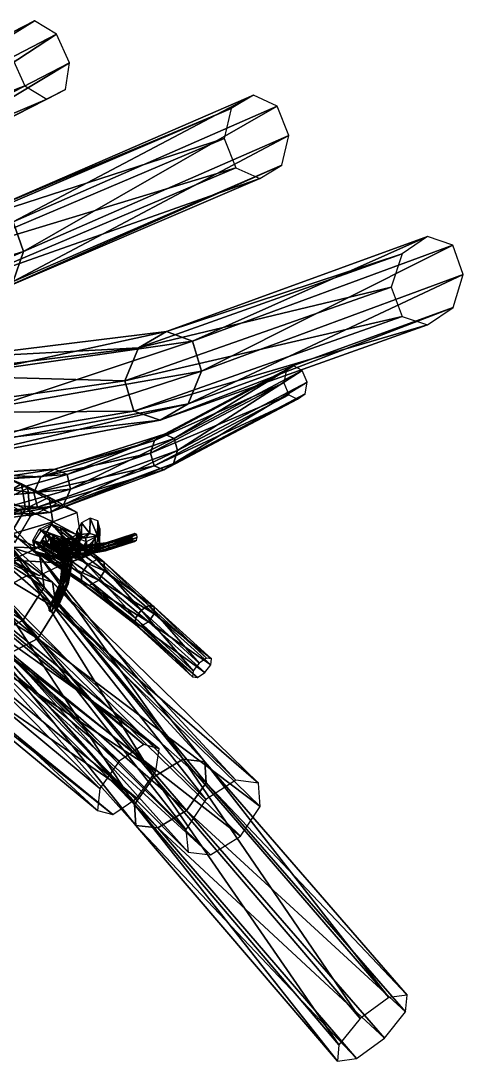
# Model space of a CAD drawing. Extents: x -19.7 to 19.7, y -24.1 to 24.1.
# Drawn here: x 14.81 to 19.57, y 11.53 to 22.74 of the extents above; entities that cross this region are included whole.
import ezdxf

# ---------------------------------------------------------------- set-up
doc = ezdxf.new("R2010")
doc.units = 0

msp = doc.modelspace()

# ---------------------------------------------------------------- linework, layer by layer
at = {"layer": 'aqua100', "color": 3}
for points in [[(12.29418, 21.08557, 15.69384), (14.95648, 22.73632, 18.42742), (12.04528, 21.23547, 15.98352)], [(12.04528, 21.23547, 15.98352), (14.95648, 22.73632, 18.42742), (14.75488, 22.63262, 18.92254)], [(12.29418, 21.08557, 15.69384), (15.19531, 22.59106, 18.0921), (14.95648, 22.73632, 18.42742)], [(12.41436, 20.77056, 15.7055), (15.19531, 22.59106, 18.0921), (12.29418, 21.08557, 15.69384)], [(12.41436, 20.77056, 15.7055), (15.33264, 22.28442, 18.11383), (15.19531, 22.59106, 18.0921)], [(11.73327, 20.83129, 16.70428), (14.71228, 22.34344, 19.28002), (14.8515, 22.03424, 19.29602)], [(12.33477, 20.47625, 16.00512), (15.33264, 22.28442, 18.11383), (12.41436, 20.77056, 15.7055)], [(12.33477, 20.47625, 16.00512), (15.28973, 21.99615, 18.4718), (15.33264, 22.28442, 18.11383)], [(11.73327, 20.83129, 16.70428), (14.8515, 22.03424, 19.29602), (11.85168, 20.51641, 16.71044)], [(11.85168, 20.51641, 16.71044), (14.8515, 22.03424, 19.29602), (15.09039, 21.8927, 18.96356)], [(12.10345, 20.36834, 16.42382), (15.28973, 21.99615, 18.4718), (12.33477, 20.47625, 16.00512)], [(12.10345, 20.36834, 16.42382), (15.09039, 21.8927, 18.96356), (15.28973, 21.99615, 18.4718)], [(11.85168, 20.51641, 16.71044), (15.09039, 21.8927, 18.96356), (12.10345, 20.36834, 16.42382)], [(14.72637, 20.57073, 23.6051), (17.31311, 21.93591, 26.45172), (14.46496, 20.70111, 23.91577)], [(14.46496, 20.70111, 23.91577), (17.31311, 21.93591, 26.45172), (17.07501, 21.79302, 26.95629)], [(14.72637, 20.57073, 23.6051), (17.56988, 21.81585, 26.09332), (17.31311, 21.93591, 26.45172)], [(14.46496, 20.70111, 23.91577), (17.07501, 21.79302, 26.95629), (14.19586, 20.5595, 24.3493)], [(14.19586, 20.5595, 24.3493), (17.07501, 21.79302, 26.95629), (16.99639, 21.46826, 27.31457)], [(14.83709, 20.25207, 23.60412), (17.56988, 21.81585, 26.09332), (14.72637, 20.57073, 23.6051)], [(14.83709, 20.25207, 23.60412), (17.69366, 21.50268, 26.10162), (17.56988, 21.81585, 26.09332)], [(14.19586, 20.5595, 24.3493), (16.99639, 21.46826, 27.31457), (14.08306, 20.23034, 24.64678)], [(14.08306, 20.23034, 24.64678), (16.99639, 21.46826, 27.31457), (17.12512, 21.15435, 27.31835)], [(14.72711, 19.92712, 23.901), (17.69366, 21.50268, 26.10162), (14.83709, 20.25207, 23.60412)], [(14.72711, 19.92712, 23.901), (17.61938, 21.18176, 26.45959), (17.69366, 21.50268, 26.10162)], [(14.45861, 19.78601, 24.33331), (17.3811, 21.03869, 26.96301), (17.61938, 21.18176, 26.45959)], [(14.45861, 19.78601, 24.33331), (17.61938, 21.18176, 26.45959), (14.72711, 19.92712, 23.901)], [(14.08306, 20.23034, 24.64678), (17.12512, 21.15435, 27.31835), (14.19329, 19.91186, 24.63671)], [(14.19329, 19.91186, 24.63671), (17.12512, 21.15435, 27.31835), (17.3811, 21.03869, 26.96301)], [(14.19329, 19.91186, 24.63671), (17.3811, 21.03869, 26.96301), (14.45861, 19.78601, 24.33331)], [(12.4284, 19.50726, 20.00042), (14.83709, 20.25207, 23.60412), (14.72637, 20.57073, 23.6051)], [(16.6585, 19.28747, 31.65081), (19.18524, 20.41333, 34.50018), (16.37615, 19.3894, 31.98101)], [(16.37615, 19.3894, 31.98101), (19.18524, 20.41333, 34.50018), (18.91259, 20.22753, 35.01287)], [(16.6585, 19.28747, 31.65081), (19.45825, 20.3186, 34.1336), (19.18524, 20.41333, 34.50018)], [(16.75329, 18.96374, 31.63409), (19.45825, 20.3186, 34.1336), (16.6585, 19.28747, 31.65081)], [(16.75329, 18.96374, 31.63409), (19.57019, 20.00317, 34.12298), (19.45825, 20.3186, 34.1336)], [(12.26416, 19.12969, 20.28051), (14.72711, 19.92712, 23.901), (14.83709, 20.25207, 23.60412)], [(12.26416, 19.12969, 20.28051), (14.83709, 20.25207, 23.60412), (12.4284, 19.50726, 20.00042)], [(16.37615, 19.3894, 31.98101), (18.91259, 20.22753, 35.01287), (16.07513, 19.21295, 32.41943)], [(16.07513, 19.21295, 32.41943), (18.91259, 20.22753, 35.01287), (18.79571, 19.86651, 35.37219)], [(16.61016, 18.6109, 31.93078), (19.57019, 20.00317, 34.12298), (16.75329, 18.96374, 31.63409)], [(16.61016, 18.6109, 31.93078), (19.46112, 19.64843, 34.47961), (19.57019, 20.00317, 34.12298)], [(16.07513, 19.21295, 32.41943), (18.79571, 19.86651, 35.37219), (15.92749, 18.85717, 32.71215)], [(15.92749, 18.85717, 32.71215), (18.79571, 19.86651, 35.37219), (18.91259, 19.55163, 35.35662)], [(16.30871, 18.43438, 32.36676), (19.18475, 19.46087, 34.99383), (19.46112, 19.64843, 34.47961)], [(16.30871, 18.43438, 32.36676), (19.46112, 19.64843, 34.47961), (16.61016, 18.6109, 31.93078)], [(15.92749, 18.85717, 32.71215), (18.91259, 19.55163, 35.35662), (16.02539, 18.53283, 32.69079)], [(16.02539, 18.53283, 32.69079), (18.91259, 19.55163, 35.35662), (19.18475, 19.46087, 34.99383)], [(14.07342, 19.10699, 28.34222), (16.37615, 19.3894, 31.98101), (16.07513, 19.21295, 32.41943)], [(14.40924, 18.96173, 28.0086), (16.37615, 19.3894, 31.98101), (14.07342, 19.10699, 28.34222)], [(14.40924, 18.96173, 28.0086), (16.6585, 19.28747, 31.65081), (16.37615, 19.3894, 31.98101)], [(16.02539, 18.53283, 32.69079), (19.18475, 19.46087, 34.99383), (16.30871, 18.43438, 32.36676)], [(14.50671, 18.57177, 27.9696), (16.6585, 19.28747, 31.65081), (14.40924, 18.96173, 28.0086)], [(14.50671, 18.57177, 27.9696), (16.75329, 18.96374, 31.63409), (16.6585, 19.28747, 31.65081)], [(14.07342, 19.10699, 28.34222), (16.07513, 19.21295, 32.41943), (13.69213, 18.91967, 28.77111)], [(13.69213, 18.91967, 28.77111), (16.07513, 19.21295, 32.41943), (15.92749, 18.85717, 32.71215)], [(14.30792, 18.16754, 28.24822), (16.75329, 18.96374, 31.63409), (14.50671, 18.57177, 27.9696)], [(14.30792, 18.16754, 28.24822), (16.61016, 18.6109, 31.93078), (16.75329, 18.96374, 31.63409)], [(16.24804, 18.21545, 34.38098), (17.66528, 18.96557, 34.72418), (17.64172, 18.8352, 34.88507)], [(16.35437, 18.28393, 34.18096), (17.66528, 18.96557, 34.72418), (16.24804, 18.21545, 34.38098)], [(16.35437, 18.28393, 34.18096), (17.74578, 19.02001, 34.50976), (17.66528, 18.96557, 34.72418)], [(16.45892, 18.23809, 34.04156), (17.74578, 19.02001, 34.50976), (16.35437, 18.28393, 34.18096)], [(16.45892, 18.23809, 34.04156), (17.83685, 18.97119, 34.36505), (17.74578, 19.02001, 34.50976)], [(16.49743, 18.10784, 34.04608), (17.83685, 18.97119, 34.36505), (16.45892, 18.23809, 34.04156)], [(16.49743, 18.10784, 34.04608), (17.89074, 18.84362, 34.37475), (17.83685, 18.97119, 34.36505)], [(13.69213, 18.91967, 28.77111), (15.92749, 18.85717, 32.71215), (13.49218, 18.51232, 29.04064)], [(13.49218, 18.51232, 29.04064), (15.92749, 18.85717, 32.71215), (16.02539, 18.53283, 32.69079)], [(16.24804, 18.21545, 34.38098), (17.64172, 18.8352, 34.88507), (16.20501, 18.07775, 34.51953)], [(16.20501, 18.07775, 34.51953), (17.64172, 18.8352, 34.88507), (17.69342, 18.70751, 34.89477)], [(16.45208, 17.96759, 34.19158), (17.8695, 18.71685, 34.53045), (17.89074, 18.84362, 34.37475)], [(16.45208, 17.96759, 34.19158), (17.89074, 18.84362, 34.37475), (16.49743, 18.10784, 34.04608)], [(16.34844, 17.90051, 34.38818), (17.8695, 18.71685, 34.53045), (16.45208, 17.96759, 34.19158)], [(16.34844, 17.90051, 34.38818), (17.78826, 18.66119, 34.74768), (17.8695, 18.71685, 34.53045)], [(13.93041, 17.98248, 28.66955), (16.61016, 18.6109, 31.93078), (14.30792, 18.16754, 28.24822)], [(13.93041, 17.98248, 28.66955), (16.30871, 18.43438, 32.36676), (16.61016, 18.6109, 31.93078)], [(16.20501, 18.07775, 34.51953), (17.69342, 18.70751, 34.89477), (16.24401, 17.94396, 34.5274)], [(16.24401, 17.94396, 34.5274), (17.69342, 18.70751, 34.89477), (17.78826, 18.66119, 34.74768)], [(16.24401, 17.94396, 34.5274), (17.78826, 18.66119, 34.74768), (16.34844, 17.90051, 34.38818)], [(12.92297, 18.56463, 24.74383), (14.89398, 16.7694, 28.92791), (14.5689, 16.59771, 29.25585)], [(13.24237, 18.42102, 24.38018), (14.89398, 16.7694, 28.92791), (12.92297, 18.56463, 24.74383)], [(13.49218, 18.51232, 29.04064), (16.02539, 18.53283, 32.69079), (13.58972, 18.12249, 29.00183)], [(13.58819, 18.52111, 27.64434), (15.01422, 16.96459, 31.86114), (14.71295, 17.06256, 32.23968)], [(13.63494, 18.13165, 27.46087), (15.01422, 16.96459, 31.86114), (13.58819, 18.52111, 27.64434)], [(13.58972, 18.12249, 29.00183), (16.02539, 18.53283, 32.69079), (16.30871, 18.43438, 32.36676)], [(13.24237, 18.42102, 24.38018), (15.15185, 16.69097, 28.5548), (14.89398, 16.7694, 28.92791)], [(13.31164, 18.04644, 24.23553), (15.15185, 16.69097, 28.5548), (13.24237, 18.42102, 24.38018)], [(13.58972, 18.12249, 29.00183), (16.30871, 18.43438, 32.36676), (13.93041, 17.98248, 28.66955)], [(15.307, 17.85015, 33.08483), (16.35437, 18.28393, 34.18096), (15.17651, 17.90539, 33.23394)], [(15.17651, 17.90539, 33.23394), (16.35437, 18.28393, 34.18096), (16.24804, 18.21545, 34.38098)], [(15.307, 17.85015, 33.08483), (16.45892, 18.23809, 34.04156), (16.35437, 18.28393, 34.18096)], [(15.02636, 17.82293, 33.4378), (16.24804, 18.21545, 34.38098), (16.20501, 18.07775, 34.51953)], [(15.17651, 17.90539, 33.23394), (16.24804, 18.21545, 34.38098), (15.02636, 17.82293, 33.4378)], [(15.34527, 17.69317, 33.07812), (16.45892, 18.23809, 34.04156), (15.307, 17.85015, 33.08483)], [(15.34527, 17.69317, 33.07812), (16.49743, 18.10784, 34.04608), (16.45892, 18.23809, 34.04156)], [(13.0921, 17.66595, 24.38739), (15.19305, 16.40789, 28.359), (13.31164, 18.04644, 24.23553)], [(13.31164, 18.04644, 24.23553), (15.19305, 16.40789, 28.359), (15.15185, 16.69097, 28.5548)], [(13.37066, 17.72601, 27.61492), (15.06188, 16.63739, 31.68597), (13.63494, 18.13165, 27.46087)], [(13.63494, 18.13165, 27.46087), (15.06188, 16.63739, 31.68597), (15.01422, 16.96459, 31.86114)], [(14.94885, 17.65258, 33.57647), (16.20501, 18.07775, 34.51953), (16.24401, 17.94396, 34.5274)], [(15.02636, 17.82293, 33.4378), (16.20501, 18.07775, 34.51953), (14.94885, 17.65258, 33.57647)], [(15.26904, 17.52227, 33.22222), (16.49743, 18.10784, 34.04608), (15.34527, 17.69317, 33.07812)], [(15.26904, 17.52227, 33.22222), (16.45208, 17.96759, 34.19158), (16.49743, 18.10784, 34.04608)], [(14.94885, 17.65258, 33.57647), (16.24401, 17.94396, 34.5274), (14.98962, 17.49652, 33.56878)], [(14.98962, 17.49652, 33.56878), (16.24401, 17.94396, 34.5274), (16.34844, 17.90051, 34.38818)], [(15.11932, 17.44116, 33.42248), (16.34844, 17.90051, 34.38818), (16.45208, 17.96759, 34.19158)], [(15.11932, 17.44116, 33.42248), (16.45208, 17.96759, 34.19158), (15.26904, 17.52227, 33.22222)], [(14.24444, 17.85607, 31.73925), (15.02636, 17.82293, 33.4378), (14.0772, 17.76739, 31.97259)], [(14.0772, 17.76739, 31.97259), (15.02636, 17.82293, 33.4378), (14.94885, 17.65258, 33.57647)], [(14.39624, 17.78936, 31.57281), (15.17651, 17.90539, 33.23394), (14.24444, 17.85607, 31.73925)], [(14.24444, 17.85607, 31.73925), (15.17651, 17.90539, 33.23394), (15.02636, 17.82293, 33.4378)], [(14.39624, 17.78936, 31.57281), (15.307, 17.85015, 33.08483), (15.17651, 17.90539, 33.23394)], [(14.43957, 17.60467, 31.56842), (15.307, 17.85015, 33.08483), (14.39624, 17.78936, 31.57281)], [(14.43957, 17.60467, 31.56842), (15.34527, 17.69317, 33.07812), (15.307, 17.85015, 33.08483)], [(14.52386, 17.86907, 31.52838), (14.81585, 17.74749, 32.38806), (14.58947, 17.84704, 32.61297)], [(14.565, 17.60101, 31.49914), (14.81585, 17.74749, 32.38806), (14.52386, 17.86907, 31.52838)], [(14.81585, 17.74749, 32.38806), (14.88708, 17.70117, 33.46911), (14.58947, 17.84704, 32.61297)], [(14.58947, 17.84704, 32.61297), (14.88708, 17.70117, 33.46911), (14.60803, 17.56945, 33.75396)], [(14.98962, 17.49652, 33.56878), (16.34844, 17.90051, 34.38818), (15.11932, 17.44116, 33.42248)], [(12.94958, 17.54162, 28.01684), (14.83215, 16.27819, 31.80456), (13.37066, 17.72601, 27.61492)], [(13.37066, 17.72601, 27.61492), (14.83215, 16.27819, 31.80456), (15.06188, 16.63739, 31.68597)], [(14.0772, 17.76739, 31.97259), (14.94885, 17.65258, 33.57647), (13.9859, 17.57299, 32.1322)], [(14.565, 17.60101, 31.49914), (14.86035, 17.47845, 32.35662), (14.81585, 17.74749, 32.38806)], [(14.81585, 17.74749, 32.38806), (15.11322, 17.60394, 33.23675), (14.88708, 17.70117, 33.46911)], [(14.86035, 17.47845, 32.35662), (15.11322, 17.60394, 33.23675), (14.81585, 17.74749, 32.38806)], [(12.71014, 17.49694, 24.74645), (14.99304, 16.08477, 28.45257), (13.0921, 17.66595, 24.38739)], [(13.0921, 17.66595, 24.38739), (14.99304, 16.08477, 28.45257), (15.19305, 16.40789, 28.359)], [(13.9859, 17.57299, 32.1322), (14.94885, 17.65258, 33.57647), (14.98962, 17.49652, 33.56878)], [(14.35272, 17.41125, 31.73156), (15.34527, 17.69317, 33.07812), (14.43957, 17.60467, 31.56842)], [(14.35272, 17.41125, 31.73156), (15.26904, 17.52227, 33.22222), (15.34527, 17.69317, 33.07812)], [(14.4035, 17.32629, 31.6726), (14.86035, 17.47845, 32.35662), (14.565, 17.60101, 31.49914)], [(14.88708, 17.70117, 33.46911), (14.90985, 17.39807, 34.60583), (14.60803, 17.56945, 33.75396)], [(14.86035, 17.47845, 32.35662), (15.15582, 17.33905, 33.19348), (15.11322, 17.60394, 33.23675)], [(15.11322, 17.60394, 33.23675), (15.19268, 17.53442, 34.31933), (14.88708, 17.70117, 33.46911)], [(14.88708, 17.70117, 33.46911), (15.19268, 17.53442, 34.31933), (14.90985, 17.39807, 34.60583)], [(15.11322, 17.60394, 33.23675), (15.41778, 17.44055, 34.07708), (15.19268, 17.53442, 34.31933)], [(15.15582, 17.33905, 33.19348), (15.41778, 17.44055, 34.07708), (15.11322, 17.60394, 33.23675)], [(12.71014, 17.49694, 24.74645), (14.67291, 15.91284, 28.78118), (14.99304, 16.08477, 28.45257)], [(12.94958, 17.54162, 28.01684), (14.45434, 16.09143, 32.1538), (14.83215, 16.27819, 31.80456)], [(13.9859, 17.57299, 32.1322), (14.98962, 17.49652, 33.56878), (14.03173, 17.38574, 32.1322)], [(14.03173, 17.38574, 32.1322), (14.98962, 17.49652, 33.56878), (15.11932, 17.44116, 33.42248)], [(14.18255, 17.32275, 31.96008), (15.11932, 17.44116, 33.42248), (15.26904, 17.52227, 33.22222)], [(14.18255, 17.32275, 31.96008), (15.26904, 17.52227, 33.22222), (14.35272, 17.41125, 31.73156)], [(14.60803, 17.56945, 33.75396), (14.90985, 17.39807, 34.60583), (14.7423, 17.11413, 34.77227)], [(14.03173, 17.38574, 32.1322), (15.11932, 17.44116, 33.42248), (14.18255, 17.32275, 31.96008)], [(14.4035, 17.32629, 31.6726), (14.6936, 17.20306, 32.52746), (14.86035, 17.47845, 32.35662)], [(14.6936, 17.20306, 32.52746), (15.15582, 17.33905, 33.19348), (14.86035, 17.47845, 32.35662)], [(15.15582, 17.33905, 33.19348), (15.45446, 17.1773, 34.02557), (15.41778, 17.44055, 34.07708)], [(15.55371, 17.21435, 36.84924), (15.55786, 17.38018, 38.11901), (15.4627, 17.33038, 38.19244)], [(15.63446, 17.18731, 36.8056), (15.55786, 17.38018, 38.11901), (15.55371, 17.21435, 36.84924)], [(15.63446, 17.18731, 36.8056), (15.63879, 17.34997, 38.10467), (15.55786, 17.38018, 38.11901)], [(14.6936, 17.20306, 32.52746), (14.99108, 17.05865, 33.36309), (15.15582, 17.33905, 33.19348)], [(15.00842, 17.26068, 34.4508), (15.24304, 17.04388, 35.74285), (14.93817, 17.13763, 34.53314)], [(14.99108, 17.05865, 33.36309), (15.45446, 17.1773, 34.02557), (15.15582, 17.33905, 33.19348)], [(15.13067, 17.31689, 34.33795), (15.30438, 17.14782, 35.67651), (15.00842, 17.26068, 34.4508)], [(15.00842, 17.26068, 34.4508), (15.30438, 17.14782, 35.67651), (15.24304, 17.04388, 35.74285)], [(15.14764, 17.31079, 34.38336), (15.52655, 16.87695, 35.51251), (15.03082, 17.24707, 34.51385)], [(15.23669, 17.27569, 34.25994), (15.41461, 17.20098, 35.57611), (15.13067, 17.31689, 34.33795)], [(15.13067, 17.31689, 34.33795), (15.41461, 17.20098, 35.57611), (15.30438, 17.14782, 35.67651)], [(15.23669, 17.27569, 34.25994), (15.62744, 16.93243, 35.39764), (15.14764, 17.31079, 34.38336)], [(15.14764, 17.31079, 34.38336), (15.62744, 16.93243, 35.39764), (15.52655, 16.87695, 35.51251)], [(15.26232, 17.15679, 34.25982), (15.50457, 17.16821, 35.5061), (15.23669, 17.27569, 34.25994)], [(15.24481, 17.16577, 34.21771), (15.70556, 16.90588, 35.28961), (15.23669, 17.27569, 34.25994)], [(15.23669, 17.27569, 34.25994), (15.70556, 16.90588, 35.28961), (15.62744, 16.93243, 35.39764)], [(15.23669, 17.27569, 34.25994), (15.50457, 17.16821, 35.5061), (15.41461, 17.20098, 35.57611)], [(15.46154, 17.16864, 36.92535), (15.4627, 17.33038, 38.19244), (15.41143, 17.23834, 38.26477)], [(15.55371, 17.21435, 36.84924), (15.4627, 17.33038, 38.19244), (15.46154, 17.16864, 36.92535)], [(15.60565, 17.00976, 36.89373), (15.60937, 17.17523, 38.21295), (15.66131, 17.26837, 38.14068)], [(15.60565, 17.00976, 36.89373), (15.66131, 17.26837, 38.14068), (15.65655, 17.10156, 36.82684)], [(15.65655, 17.10156, 36.82684), (15.63879, 17.34997, 38.10467), (15.63446, 17.18731, 36.8056)], [(15.65655, 17.10156, 36.82684), (15.66131, 17.26837, 38.14068), (15.63879, 17.34997, 38.10467)], [(13.35156, 17.22039, 20.26861), (15.86907, 14.76098, 22.97302), (13.07336, 17.07232, 20.60491)], [(13.55865, 17.12438, 19.87011), (16.13403, 14.94, 22.60729), (13.35156, 17.22039, 20.26861)], [(13.35156, 17.22039, 20.26861), (16.13403, 14.94, 22.60729), (15.86907, 14.76098, 22.97302)], [(14.41931, 17.07543, 32.80755), (14.99108, 17.05865, 33.36309), (14.6936, 17.20306, 32.52746)], [(15.03082, 17.24707, 34.51385), (15.45996, 16.77484, 35.56451), (14.95373, 17.12945, 34.57702)], [(14.99108, 17.05865, 33.36309), (15.28857, 16.89434, 34.1911), (15.45446, 17.1773, 34.02557)], [(15.03082, 17.24707, 34.51385), (15.52655, 16.87695, 35.51251), (15.45996, 16.77484, 35.56451)], [(15.06921, 17.19232, 34.43395), (15.08831, 17.11407, 34.60595), (15.03894, 17.14422, 34.46307)], [(15.11621, 17.21362, 34.3869), (15.1206, 17.1632, 34.5769), (15.06921, 17.19232, 34.43395)], [(15.06921, 17.19232, 34.43395), (15.1206, 17.1632, 34.5769), (15.08831, 17.11407, 34.60595)], [(15.1206, 17.1632, 34.5769), (15.14099, 17.08264, 34.75134), (15.08831, 17.11407, 34.60595)], [(15.15545, 17.19537, 34.34387), (15.16949, 17.18444, 34.52459), (15.11621, 17.21362, 34.3869)], [(15.11621, 17.21362, 34.3869), (15.16949, 17.18444, 34.52459), (15.1206, 17.1632, 34.5769)], [(15.16949, 17.18444, 34.52459), (15.17272, 17.13244, 34.71856), (15.1206, 17.1632, 34.5769)], [(15.1206, 17.1632, 34.5769), (15.17272, 17.13244, 34.71856), (15.14099, 17.08264, 34.75134)], [(15.13067, 17.10382, 34.36413), (15.21246, 17.11956, 34.47955), (15.16009, 17.14886, 34.33685)], [(15.16009, 17.14886, 34.33685), (15.20935, 17.16796, 34.48419), (15.15545, 17.19537, 34.34387)], [(15.15545, 17.19537, 34.34387), (15.20935, 17.16796, 34.48419), (15.16949, 17.18444, 34.52459)], [(15.16009, 17.14886, 34.33685), (15.21246, 17.11956, 34.47955), (15.20935, 17.16796, 34.48419)], [(15.20935, 17.16796, 34.48419), (15.22119, 17.15533, 34.67022), (15.16949, 17.18444, 34.52459)], [(15.16949, 17.18444, 34.52459), (15.22119, 17.15533, 34.67022), (15.17272, 17.13244, 34.71856)], [(15.17028, 17.04675, 34.28277), (15.71209, 16.8125, 35.25469), (15.24481, 17.16577, 34.21771)], [(15.22119, 17.15533, 34.67022), (15.22045, 17.10162, 34.86517), (15.17272, 17.13244, 34.71856)], [(15.19256, 17.03466, 34.34222), (15.52465, 17.06573, 35.50878), (15.26232, 17.15679, 34.25982)], [(15.20935, 17.16796, 34.48419), (15.25708, 17.13983, 34.62866), (15.22119, 17.15533, 34.67022)], [(15.21246, 17.11956, 34.47955), (15.25708, 17.13983, 34.62866), (15.20935, 17.16796, 34.48419)], [(15.22119, 17.15533, 34.67022), (15.26745, 17.12377, 34.81835), (15.22045, 17.10162, 34.86517)], [(15.25708, 17.13983, 34.62866), (15.26745, 17.12377, 34.81835), (15.22119, 17.15533, 34.67022)], [(15.30438, 17.14782, 35.67651), (15.41229, 17.08081, 36.98767), (15.24304, 17.04388, 35.74285)], [(15.24481, 17.16577, 34.21771), (15.71209, 16.8125, 35.25469), (15.70556, 16.90588, 35.28961)], [(15.26232, 17.15679, 34.25982), (15.52465, 17.06573, 35.50878), (15.50457, 17.16821, 35.5061)], [(15.41461, 17.20098, 35.57611), (15.46154, 17.16864, 36.92535), (15.30438, 17.14782, 35.67651)], [(15.30438, 17.14782, 35.67651), (15.46154, 17.16864, 36.92535), (15.41229, 17.08081, 36.98767)], [(15.46154, 17.16864, 36.92535), (15.41143, 17.23834, 38.26477), (15.41229, 17.08081, 36.98767)], [(15.41229, 17.08081, 36.98767), (15.41143, 17.23834, 38.26477), (15.4331, 17.15557, 38.29937)], [(15.41229, 17.08081, 36.98767), (15.4331, 17.15557, 38.29937), (15.43151, 16.99322, 37.00817)], [(15.50457, 17.16821, 35.5061), (15.55371, 17.21435, 36.84924), (15.41461, 17.20098, 35.57611)], [(15.41461, 17.20098, 35.57611), (15.55371, 17.21435, 36.84924), (15.46154, 17.16864, 36.92535)], [(15.43151, 16.99322, 37.00817), (15.4331, 17.15557, 38.29937), (15.51495, 17.12835, 38.27868)], [(15.50457, 17.16821, 35.5061), (15.63446, 17.18731, 36.8056), (15.55371, 17.21435, 36.84924)], [(15.52465, 17.06573, 35.50878), (15.63446, 17.18731, 36.8056), (15.50457, 17.16821, 35.5061)], [(15.51153, 16.96545, 36.96783), (15.51495, 17.12835, 38.27868), (15.60937, 17.17523, 38.21295)], [(15.51153, 16.96545, 36.96783), (15.60937, 17.17523, 38.21295), (15.60565, 17.00976, 36.89373)], [(15.52465, 17.06573, 35.50878), (15.65655, 17.10156, 36.82684), (15.63446, 17.18731, 36.8056)], [(15.69122, 17.06768, 35.46801), (16.0039, 17.16796, 35.62121), (16.01348, 17.13745, 35.62292)], [(15.7052, 17.09967, 35.43927), (16.0039, 17.16796, 35.62121), (15.69122, 17.06768, 35.46801)], [(15.7052, 17.09967, 35.43927), (16.01452, 17.1983, 35.58789), (16.0039, 17.16796, 35.62121)], [(15.72839, 17.11517, 35.39617), (16.01452, 17.1983, 35.58789), (15.7052, 17.09967, 35.43927)], [(15.72839, 17.11517, 35.39617), (16.03552, 17.21472, 35.544), (16.01452, 17.1983, 35.58789)], [(15.75256, 17.10711, 35.3637), (16.03552, 17.21472, 35.544), (15.72839, 17.11517, 35.39617)], [(15.74615, 17.04217, 35.39471), (16.06286, 17.17242, 35.5122), (15.76123, 17.07678, 35.3601)], [(15.74615, 17.04217, 35.39471), (16.05541, 17.14398, 35.54132), (16.06286, 17.17242, 35.5122)], [(15.75256, 17.10711, 35.3637), (16.05682, 17.20397, 35.51208), (16.03552, 17.21472, 35.544)], [(15.76123, 17.07678, 35.3601), (16.05682, 17.20397, 35.51208), (15.75256, 17.10711, 35.3637)], [(15.76123, 17.07678, 35.3601), (16.06286, 17.17242, 35.5122), (16.05682, 17.20397, 35.51208)], [(13.07336, 17.07232, 20.60491), (15.66149, 14.46838, 23.03417), (12.88751, 16.76977, 20.68817)], [(13.07336, 17.07232, 20.60491), (15.86907, 14.76098, 22.97302), (15.66149, 14.46838, 23.03417)], [(13.57122, 16.84173, 19.65759), (16.2976, 14.89324, 22.15704), (13.55865, 17.12438, 19.87011)], [(13.55865, 17.12438, 19.87011), (16.2976, 14.89324, 22.15704), (16.13403, 14.94, 22.60729)], [(14.71295, 17.06256, 32.23968), (16.24127, 14.59368, 35.83361), (14.33551, 16.87487, 32.58929)], [(14.41931, 17.07543, 32.80755), (14.71087, 16.92828, 33.64874), (14.99108, 17.05865, 33.36309)], [(14.71087, 16.92828, 33.64874), (15.28857, 16.89434, 34.1911), (14.99108, 17.05865, 33.36309)], [(15.01422, 16.96459, 31.86114), (16.55535, 14.78472, 35.50506), (14.71295, 17.06256, 32.23968)], [(14.71295, 17.06256, 32.23968), (16.55535, 14.78472, 35.50506), (16.24127, 14.59368, 35.83361)], [(14.93817, 17.13763, 34.53314), (15.24304, 17.04388, 35.74285), (15.26446, 16.94293, 35.74462)], [(14.93817, 17.13763, 34.53314), (15.26446, 16.94293, 35.74462), (14.96405, 17.02124, 34.53564)], [(14.95373, 17.12945, 34.57702), (15.45996, 16.77484, 35.56451), (15.46746, 16.67987, 35.52655)], [(14.95373, 17.12945, 34.57702), (15.46746, 16.67987, 35.52655), (14.96405, 17.02124, 34.53564)], [(15.03894, 17.14422, 34.46307), (15.09674, 17.06848, 34.59851), (15.04498, 17.09686, 34.45672)], [(15.03894, 17.14422, 34.46307), (15.08831, 17.11407, 34.60595), (15.09674, 17.06848, 34.59851)], [(15.04498, 17.09686, 34.45672), (15.09674, 17.06848, 34.59851), (15.13482, 17.05108, 34.5548)], [(15.04498, 17.09686, 34.45672), (15.13482, 17.05108, 34.5548), (15.08325, 17.07965, 34.41442)], [(15.05059, 16.98541, 34.41558), (15.64788, 16.71051, 35.30517), (15.17028, 17.04675, 34.28277)], [(15.06884, 16.97692, 34.45971), (15.46386, 16.95849, 35.57556), (15.19256, 17.03466, 34.34222)], [(15.08325, 17.07965, 34.41442), (15.18151, 17.07312, 34.50811), (15.13067, 17.10382, 34.36413)], [(15.08325, 17.07965, 34.41442), (15.13482, 17.05108, 34.5548), (15.18151, 17.07312, 34.50811)], [(15.08831, 17.11407, 34.60595), (15.14099, 17.08264, 34.75134), (15.14459, 17.03771, 34.74487)], [(15.08831, 17.11407, 34.60595), (15.14459, 17.03771, 34.74487), (15.09674, 17.06848, 34.59851)], [(15.09674, 17.06848, 34.59851), (15.14459, 17.03771, 34.74487), (15.18493, 17.02099, 34.70422)], [(15.09674, 17.06848, 34.59851), (15.18493, 17.02099, 34.70422), (15.13482, 17.05108, 34.5548)], [(15.13067, 17.10382, 34.36413), (15.18151, 17.07312, 34.50811), (15.21246, 17.11956, 34.47955)], [(15.13482, 17.05108, 34.5548), (15.23352, 17.04473, 34.651), (15.18151, 17.07312, 34.50811)], [(15.13482, 17.05108, 34.5548), (15.18493, 17.02099, 34.70422), (15.23352, 17.04473, 34.651)], [(15.17272, 17.13244, 34.71856), (15.19244, 17.05511, 34.89044), (15.14099, 17.08264, 34.75134)], [(15.14099, 17.08264, 34.75134), (15.19909, 17.00854, 34.88592), (15.14459, 17.03771, 34.74487)], [(15.14099, 17.08264, 34.75134), (15.19244, 17.05511, 34.89044), (15.19909, 17.00854, 34.88592)], [(15.14459, 17.03771, 34.74487), (15.23779, 16.99328, 34.8432), (15.18493, 17.02099, 34.70422)], [(15.14459, 17.03771, 34.74487), (15.19909, 17.00854, 34.88592), (15.23779, 16.99328, 34.8432)], [(15.17028, 17.04675, 34.28277), (15.64788, 16.71051, 35.30517), (15.71209, 16.8125, 35.25469)], [(15.17272, 17.13244, 34.71856), (15.22045, 17.10162, 34.86517), (15.19244, 17.05511, 34.89044)], [(15.18151, 17.07312, 34.50811), (15.2622, 17.09143, 34.62377), (15.21246, 17.11956, 34.47955)], [(15.18151, 17.07312, 34.50811), (15.23352, 17.04473, 34.651), (15.2622, 17.09143, 34.62377)], [(15.18493, 17.02099, 34.70422), (15.28393, 17.01452, 34.79833), (15.23352, 17.04473, 34.651)], [(15.19256, 17.03466, 34.34222), (15.46386, 16.95849, 35.57556), (15.52465, 17.06573, 35.50878)], [(15.22381, 17.09826, 34.86022), (15.25854, 16.89971, 35.35113), (15.19567, 17.05828, 34.87603)], [(15.19567, 17.05828, 34.87603), (15.25854, 16.89971, 35.35113), (15.26556, 16.86334, 35.34094)], [(15.19567, 17.05828, 34.87603), (15.26556, 16.86334, 35.34094), (15.1986, 17.01922, 34.86291)], [(15.22381, 17.09826, 34.86022), (15.41711, 17.02886, 35.22253), (15.19995, 17.0545, 34.89715)], [(15.19995, 17.0545, 34.89715), (15.41711, 17.02886, 35.22253), (15.42315, 16.99395, 35.22296)], [(15.19995, 17.0545, 34.89715), (15.42315, 16.99395, 35.22296), (15.20812, 17.01239, 34.89111)], [(15.21246, 17.11956, 34.47955), (15.2622, 17.09143, 34.62377), (15.25708, 17.13983, 34.62866)], [(15.26477, 17.11828, 34.80902), (15.43829, 17.06726, 35.19726), (15.22381, 17.09826, 34.86022)], [(15.27044, 17.11596, 34.82733), (15.28582, 16.9342, 35.34039), (15.22381, 17.09826, 34.86022)], [(15.22381, 17.09826, 34.86022), (15.28582, 16.9342, 35.34039), (15.25854, 16.89971, 35.35113)], [(15.22381, 17.09826, 34.86022), (15.43829, 17.06726, 35.19726), (15.41711, 17.02886, 35.22253)], [(15.23352, 17.04473, 34.651), (15.31445, 17.06347, 34.76654), (15.2622, 17.09143, 34.62377)], [(15.23352, 17.04473, 34.651), (15.28393, 17.01452, 34.79833), (15.31445, 17.06347, 34.76654)], [(15.24304, 17.04388, 35.74285), (15.41229, 17.08081, 36.98767), (15.43151, 16.99322, 37.00817)], [(15.24304, 17.04388, 35.74285), (15.43151, 16.99322, 37.00817), (15.26446, 16.94293, 35.74462)], [(15.25708, 17.13983, 34.62866), (15.3106, 17.10815, 34.77545), (15.26745, 17.12377, 34.81835)], [(15.2622, 17.09143, 34.62377), (15.3106, 17.10815, 34.77545), (15.25708, 17.13983, 34.62866)], [(15.2622, 17.09143, 34.62377), (15.31445, 17.06347, 34.76654), (15.3106, 17.10815, 34.77545)], [(15.30035, 17.10723, 34.76647), (15.47253, 17.08551, 35.14837), (15.26477, 17.11828, 34.80902)], [(15.26477, 17.11828, 34.80902), (15.47253, 17.08551, 35.14837), (15.43829, 17.06726, 35.19726)], [(15.27044, 17.11596, 34.82733), (15.32733, 16.94891, 35.31097), (15.28582, 16.9342, 35.34039)], [(15.30786, 17.09826, 34.79565), (15.32733, 16.94891, 35.31097), (15.27044, 17.11596, 34.82733)], [(15.28137, 17.01788, 34.802), (15.50762, 17.0368, 35.11102), (15.30419, 17.06219, 34.76641)], [(15.28137, 17.01788, 34.802), (15.36322, 16.90222, 35.26824), (15.31115, 17.0592, 34.78436)], [(15.28137, 17.01788, 34.802), (15.4873, 16.99975, 35.1405), (15.50762, 17.0368, 35.11102)], [(15.30419, 17.06219, 34.76641), (15.50097, 17.07714, 35.11199), (15.30035, 17.10723, 34.76647)], [(15.30035, 17.10723, 34.76647), (15.50097, 17.07714, 35.11199), (15.47253, 17.08551, 35.14837)], [(15.30419, 17.06219, 34.76641), (15.50762, 17.0368, 35.11102), (15.50097, 17.07714, 35.11199)], [(15.30786, 17.09826, 34.79565), (15.35858, 16.9353, 35.28045), (15.32733, 16.94891, 35.31097)], [(15.31115, 17.0592, 34.78436), (15.35858, 16.9353, 35.28045), (15.30786, 17.09826, 34.79565)], [(15.31115, 17.0592, 34.78436), (15.36322, 16.90222, 35.26824), (15.35858, 16.9353, 35.28045)], [(15.41711, 17.02886, 35.22253), (15.69122, 17.06768, 35.46801), (15.6975, 17.03826, 35.46533)], [(15.43829, 17.06726, 35.19726), (15.69122, 17.06768, 35.46801), (15.41711, 17.02886, 35.22253)], [(15.41711, 17.02886, 35.22253), (15.6975, 17.03826, 35.46533), (15.42315, 16.99395, 35.22296)], [(15.42315, 16.99395, 35.22296), (15.6975, 17.03826, 35.46533), (15.72076, 17.02612, 35.43646)], [(15.43151, 16.99322, 37.00817), (15.51495, 17.12835, 38.27868), (15.51153, 16.96545, 36.96783)], [(15.43829, 17.06726, 35.19726), (15.7052, 17.09967, 35.43927), (15.69122, 17.06768, 35.46801)], [(15.47253, 17.08551, 35.14837), (15.7052, 17.09967, 35.43927), (15.43829, 17.06726, 35.19726)], [(15.45135, 16.98004, 35.18713), (15.72076, 17.02612, 35.43646), (15.74615, 17.04217, 35.39471)], [(15.45135, 16.98004, 35.18713), (15.74615, 17.04217, 35.39471), (15.4873, 16.99975, 35.1405)], [(15.46386, 16.95849, 35.57556), (15.65655, 17.10156, 36.82684), (15.52465, 17.06573, 35.50878)], [(15.46386, 16.95849, 35.57556), (15.60565, 17.00976, 36.89373), (15.65655, 17.10156, 36.82684)], [(15.50097, 17.07714, 35.11199), (15.72839, 17.11517, 35.39617), (15.47253, 17.08551, 35.14837)], [(15.47253, 17.08551, 35.14837), (15.72839, 17.11517, 35.39617), (15.7052, 17.09967, 35.43927)], [(15.4873, 16.99975, 35.1405), (15.76123, 17.07678, 35.3601), (15.50762, 17.0368, 35.11102)], [(15.4873, 16.99975, 35.1405), (15.74615, 17.04217, 35.39471), (15.76123, 17.07678, 35.3601)], [(15.50097, 17.07714, 35.11199), (15.75256, 17.10711, 35.3637), (15.72839, 17.11517, 35.39617)], [(15.50762, 17.0368, 35.11102), (15.75256, 17.10711, 35.3637), (15.50097, 17.07714, 35.11199)], [(15.50762, 17.0368, 35.11102), (15.76123, 17.07678, 35.3601), (15.75256, 17.10711, 35.3637)], [(15.69122, 17.06768, 35.46801), (16.01348, 17.13745, 35.62292), (15.6975, 17.03826, 35.46533)], [(15.6975, 17.03826, 35.46533), (16.01348, 17.13745, 35.62292), (16.03302, 17.12707, 35.59033)], [(15.6975, 17.03826, 35.46533), (16.03302, 17.12707, 35.59033), (15.72076, 17.02612, 35.43646)], [(15.72076, 17.02612, 35.43646), (16.03302, 17.12707, 35.59033), (16.05541, 17.14398, 35.54132)], [(15.72076, 17.02612, 35.43646), (16.05541, 17.14398, 35.54132), (15.74615, 17.04217, 35.39471)], [(14.48358, 17.02178, 33.87921), (14.78253, 16.85156, 34.71508), (15.0061, 16.76123, 34.47827)], [(14.48358, 17.02178, 33.87921), (15.0061, 16.76123, 34.47827), (14.71087, 16.92828, 33.64874)], [(14.71087, 16.92828, 33.64874), (15.0061, 16.76123, 34.47827), (15.28857, 16.89434, 34.1911)], [(14.96405, 17.02124, 34.53564), (15.26446, 16.94293, 35.74462), (15.35656, 16.9074, 35.6748)], [(14.96405, 17.02124, 34.53564), (15.46746, 16.67987, 35.52655), (15.54583, 16.65539, 35.42254)], [(14.96405, 17.02124, 34.53564), (15.54583, 16.65539, 35.42254), (15.05059, 16.98541, 34.41558)], [(14.96405, 17.02124, 34.53564), (15.35656, 16.9074, 35.6748), (15.06884, 16.97692, 34.45971)], [(15.06188, 16.63739, 31.68597), (16.79028, 14.75616, 35.11492), (15.01422, 16.96459, 31.86114)], [(15.01422, 16.96459, 31.86114), (16.79028, 14.75616, 35.11492), (16.55535, 14.78472, 35.50506)], [(15.05059, 16.98541, 34.41558), (15.54583, 16.65539, 35.42254), (15.64788, 16.71051, 35.30517)], [(15.06884, 16.97692, 34.45971), (15.35656, 16.9074, 35.6748), (15.46386, 16.95849, 35.57556)], [(15.18493, 17.02099, 34.70422), (15.23779, 16.99328, 34.8432), (15.28393, 17.01452, 34.79833)], [(15.1986, 17.01922, 34.86291), (15.26556, 16.86334, 35.34094), (15.29357, 16.85083, 35.31353)], [(15.1986, 17.01922, 34.86291), (15.29357, 16.85083, 35.31353), (15.23535, 17.00122, 34.83374)], [(15.20812, 17.01239, 34.89111), (15.42315, 16.99395, 35.22296), (15.45135, 16.98004, 35.18713)], [(15.20812, 17.01239, 34.89111), (15.45135, 16.98004, 35.18713), (15.24072, 16.99853, 34.85137)], [(15.28582, 16.9342, 35.34039), (15.25622, 16.70391, 35.85839), (15.23425, 16.67962, 35.85809)], [(15.28582, 16.9342, 35.34039), (15.23425, 16.67962, 35.85809), (15.25854, 16.89971, 35.35113)], [(15.23535, 17.00122, 34.83374), (15.33569, 16.86511, 35.2857), (15.28137, 17.01788, 34.802)], [(15.23535, 17.00122, 34.83374), (15.29357, 16.85083, 35.31353), (15.33569, 16.86511, 35.2857)], [(15.24072, 16.99853, 34.85137), (15.4873, 16.99975, 35.1405), (15.28137, 17.01788, 34.802)], [(15.24072, 16.99853, 34.85137), (15.45135, 16.98004, 35.18713), (15.4873, 16.99975, 35.1405)], [(15.32733, 16.94891, 35.31097), (15.29071, 16.71508, 35.84338), (15.25622, 16.70391, 35.85839)], [(15.32733, 16.94891, 35.31097), (15.25622, 16.70391, 35.85839), (15.28582, 16.9342, 35.34039)], [(15.26446, 16.94293, 35.74462), (15.43151, 16.99322, 37.00817), (15.51153, 16.96545, 36.96783)], [(15.26446, 16.94293, 35.74462), (15.51153, 16.96545, 36.96783), (15.35656, 16.9074, 35.6748)], [(15.28137, 17.01788, 34.802), (15.33569, 16.86511, 35.2857), (15.36322, 16.90222, 35.26824)], [(15.35858, 16.9353, 35.28045), (15.29071, 16.71508, 35.84338), (15.32733, 16.94891, 35.31097)], [(15.35858, 16.9353, 35.28045), (15.31719, 16.7022, 35.82403), (15.29071, 16.71508, 35.84338)], [(15.36322, 16.90222, 35.26824), (15.31719, 16.7022, 35.82403), (15.35858, 16.9353, 35.28045)], [(15.35656, 16.9074, 35.6748), (15.51153, 16.96545, 36.96783), (15.60565, 17.00976, 36.89373)], [(15.35656, 16.9074, 35.6748), (15.60565, 17.00976, 36.89373), (15.46386, 16.95849, 35.57556)], [(15.42315, 16.99395, 35.22296), (15.72076, 17.02612, 35.43646), (15.45135, 16.98004, 35.18713)], [(15.62744, 16.93243, 35.39764), (16.10498, 16.38995, 36.36401), (15.52655, 16.87695, 35.51251)], [(15.70556, 16.90588, 35.28961), (16.18603, 16.43908, 36.26702), (15.62744, 16.93243, 35.39764)], [(15.62744, 16.93243, 35.39764), (16.18603, 16.43908, 36.26702), (16.10498, 16.38995, 36.36401)], [(13.38592, 16.54046, 19.74597), (16.26361, 14.65405, 21.88409), (13.57122, 16.84173, 19.65759)], [(13.57122, 16.84173, 19.65759), (16.26361, 14.65405, 21.88409), (16.2976, 14.89324, 22.15704)], [(14.33551, 16.87487, 32.58929), (16.03186, 14.29589, 35.89617), (14.10137, 16.51171, 32.70739)], [(14.33551, 16.87487, 32.58929), (16.24127, 14.59368, 35.83361), (16.03186, 14.29589, 35.89617)], [(15.25854, 16.89971, 35.35113), (15.23425, 16.67962, 35.85809), (15.23748, 16.65277, 35.84497)], [(15.25854, 16.89971, 35.35113), (15.23748, 16.65277, 35.84497), (15.26556, 16.86334, 35.34094)], [(15.26556, 16.86334, 35.34094), (15.23748, 16.65277, 35.84497), (15.26434, 16.638, 35.82904)], [(15.26556, 16.86334, 35.34094), (15.26434, 16.638, 35.82904), (15.29357, 16.85083, 35.31353)], [(15.29357, 16.85083, 35.31353), (15.26434, 16.638, 35.82904), (15.29846, 16.64727, 35.81158)], [(15.29357, 16.85083, 35.31353), (15.29846, 16.64727, 35.81158), (15.33569, 16.86511, 35.2857)], [(15.33569, 16.86511, 35.2857), (15.29846, 16.64727, 35.81158), (15.31805, 16.67321, 35.8139)], [(15.36322, 16.90222, 35.26824), (15.31805, 16.67321, 35.8139), (15.31719, 16.7022, 35.82403)], [(15.33569, 16.86511, 35.2857), (15.31805, 16.67321, 35.8139), (15.36322, 16.90222, 35.26824)], [(15.52655, 16.87695, 35.51251), (16.0451, 16.30334, 36.40588), (15.45996, 16.77484, 35.56451)], [(15.52655, 16.87695, 35.51251), (16.10498, 16.38995, 36.36401), (16.0451, 16.30334, 36.40588)], [(15.64788, 16.71051, 35.30517), (16.24511, 16.34912, 36.12103), (15.71209, 16.8125, 35.25469)], [(15.70556, 16.90588, 35.28961), (16.24603, 16.42474, 36.16064), (16.18603, 16.43908, 36.26702)], [(15.71209, 16.8125, 35.25469), (16.24603, 16.42474, 36.16064), (15.70556, 16.90588, 35.28961)], [(15.71209, 16.8125, 35.25469), (16.24511, 16.34912, 36.12103), (16.24603, 16.42474, 36.16064)], [(12.88751, 16.76977, 20.68817), (15.66149, 14.46838, 23.03417), (15.6336, 14.23107, 22.75549)], [(12.88751, 16.76977, 20.68817), (15.6336, 14.23107, 22.75549), (12.90405, 16.48785, 20.47302)], [(14.89398, 16.7694, 28.92791), (16.79943, 14.34936, 32.63177), (14.5689, 16.59771, 29.25585)], [(15.15185, 16.69097, 28.5548), (17.12322, 14.55548, 32.27923), (14.89398, 16.7694, 28.92791)], [(14.89398, 16.7694, 28.92791), (17.12322, 14.55548, 32.27923), (16.79943, 14.34936, 32.63177)], [(15.25622, 16.70391, 35.85839), (15.13299, 16.42724, 36.3858), (15.1123, 16.40722, 36.37426)], [(15.25622, 16.70391, 35.85839), (15.1123, 16.40722, 36.37426), (15.23425, 16.67962, 35.85809)], [(15.29071, 16.71508, 35.84338), (15.16625, 16.43469, 36.37744), (15.13299, 16.42724, 36.3858)], [(15.29071, 16.71508, 35.84338), (15.13299, 16.42724, 36.3858), (15.25622, 16.70391, 35.85839)], [(15.31719, 16.7022, 35.82403), (15.16625, 16.43469, 36.37744), (15.29071, 16.71508, 35.84338)], [(15.31719, 16.7022, 35.82403), (15.1911, 16.41687, 36.36871), (15.16625, 16.43469, 36.37744)], [(15.31805, 16.67321, 35.8139), (15.1911, 16.41687, 36.36871), (15.31719, 16.7022, 35.82403)], [(15.45996, 16.77484, 35.56451), (16.04254, 16.23223, 36.36437), (15.46746, 16.67987, 35.52655)], [(15.45996, 16.77484, 35.56451), (16.0451, 16.30334, 36.40588), (16.04254, 16.23223, 36.36437)], [(15.54583, 16.65539, 35.42254), (16.18554, 16.26391, 36.16113), (15.64788, 16.71051, 35.30517)], [(15.64788, 16.71051, 35.30517), (16.18554, 16.26391, 36.16113), (16.24511, 16.34912, 36.12103)], [(14.5689, 16.59771, 29.25585), (16.58575, 14.02673, 32.69885), (14.37072, 16.2727, 29.3468)], [(14.5689, 16.59771, 29.25585), (16.79943, 14.34936, 32.63177), (16.58575, 14.02673, 32.69885)], [(14.83215, 16.27819, 31.80456), (16.80596, 14.52832, 34.88922), (15.06188, 16.63739, 31.68597)], [(15.06188, 16.63739, 31.68597), (16.80596, 14.52832, 34.88922), (16.79028, 14.75616, 35.11492)], [(15.23425, 16.67962, 35.85809), (15.1123, 16.40722, 36.37426), (15.11584, 16.38146, 36.35809)], [(15.23425, 16.67962, 35.85809), (15.11584, 16.38146, 36.35809), (15.23748, 16.65277, 35.84497)], [(15.23748, 16.65277, 35.84497), (15.11584, 16.38146, 36.35809), (15.14019, 16.36676, 36.34234)], [(15.23748, 16.65277, 35.84497), (15.14019, 16.36676, 36.34234), (15.26434, 16.638, 35.82904)], [(15.26434, 16.638, 35.82904), (15.14019, 16.36676, 36.34234), (15.17315, 16.37127, 36.34082)], [(15.15185, 16.69097, 28.5548), (17.36633, 14.52337, 31.84942), (17.12322, 14.55548, 32.27923)], [(15.19305, 16.40789, 28.359), (17.36633, 14.52337, 31.84942), (15.15185, 16.69097, 28.5548)], [(15.29846, 16.64727, 35.81158), (15.17315, 16.37127, 36.34082), (15.19604, 16.39385, 36.3468)], [(15.26434, 16.638, 35.82904), (15.17315, 16.37127, 36.34082), (15.29846, 16.64727, 35.81158)], [(15.31805, 16.67321, 35.8139), (15.19604, 16.39385, 36.3468), (15.1911, 16.41687, 36.36871)], [(15.29846, 16.64727, 35.81158), (15.19604, 16.39385, 36.3468), (15.31805, 16.67321, 35.8139)], [(15.46746, 16.67987, 35.52655), (16.10076, 16.2163, 36.26123), (15.54583, 16.65539, 35.42254)], [(15.46746, 16.67987, 35.52655), (16.04254, 16.23223, 36.36437), (16.10076, 16.2163, 36.26123)], [(15.54583, 16.65539, 35.42254), (16.10076, 16.2163, 36.26123), (16.18554, 16.26391, 36.16113)], [(12.90405, 16.48785, 20.47302), (15.7987, 14.18804, 22.30505), (13.109, 16.39184, 20.08374)], [(12.90405, 16.48785, 20.47302), (15.6336, 14.23107, 22.75549), (15.7987, 14.18804, 22.30505)], [(13.109, 16.39184, 20.08374), (16.05908, 14.36169, 21.94525), (13.38592, 16.54046, 19.74597)], [(13.38592, 16.54046, 19.74597), (16.05908, 14.36169, 21.94525), (16.26361, 14.65405, 21.88409)], [(14.10137, 16.51171, 32.70739), (16.03186, 14.29589, 35.89617), (16.04876, 14.06805, 35.66821)], [(14.10137, 16.51171, 32.70739), (16.04876, 14.06805, 35.66821), (14.1491, 16.18719, 32.5274)], [(13.109, 16.39184, 20.08374), (15.7987, 14.18804, 22.30505), (16.05908, 14.36169, 21.94525)], [(14.99304, 16.08477, 28.45257), (17.3861, 14.27374, 31.59704), (15.19305, 16.40789, 28.359)], [(15.19305, 16.40789, 28.359), (17.3861, 14.27374, 31.59704), (17.36633, 14.52337, 31.84942)], [(16.10498, 16.38995, 36.36401), (16.66516, 15.73651, 37.08331), (16.0451, 16.30334, 36.40588)], [(16.18603, 16.43908, 36.26702), (16.72894, 15.8186, 37.05041), (16.10498, 16.38995, 36.36401)], [(16.10498, 16.38995, 36.36401), (16.72894, 15.8186, 37.05041), (16.66516, 15.73651, 37.08331)], [(16.24603, 16.42474, 36.16064), (16.80926, 15.87158, 36.94476), (16.18603, 16.43908, 36.26702)], [(16.18603, 16.43908, 36.26702), (16.80926, 15.87158, 36.94476), (16.72894, 15.8186, 37.05041)], [(16.24511, 16.34912, 36.12103), (16.86029, 15.86425, 36.8305), (16.24603, 16.42474, 36.16064)], [(16.24603, 16.42474, 36.16064), (16.86029, 15.86425, 36.8305), (16.80926, 15.87158, 36.94476)], [(14.37072, 16.2727, 29.3468), (16.60943, 13.78173, 32.44226), (14.41326, 15.99273, 29.14904)], [(14.37072, 16.2727, 29.3468), (16.58575, 14.02673, 32.69885), (16.60943, 13.78173, 32.44226)], [(14.45434, 16.09143, 32.1538), (16.59381, 14.23083, 34.95965), (14.83215, 16.27819, 31.80456)], [(14.83215, 16.27819, 31.80456), (16.59381, 14.23083, 34.95965), (16.80596, 14.52832, 34.88922)], [(16.0451, 16.30334, 36.40588), (16.65838, 15.6715, 37.03155), (16.04254, 16.23223, 36.36437)], [(16.0451, 16.30334, 36.40588), (16.66516, 15.73651, 37.08331), (16.65838, 15.6715, 37.03155)], [(16.10076, 16.2163, 36.26123), (16.79101, 15.71704, 36.81042), (16.18554, 16.26391, 36.16113)], [(16.18554, 16.26391, 36.16113), (16.85443, 15.80023, 36.77429), (16.24511, 16.34912, 36.12103)], [(16.18554, 16.26391, 36.16113), (16.79101, 15.71704, 36.81042), (16.85443, 15.80023, 36.77429)], [(16.24511, 16.34912, 36.12103), (16.85443, 15.80023, 36.77429), (16.86029, 15.86425, 36.8305)], [(14.1491, 16.18719, 32.5274), (16.04876, 14.06805, 35.66821), (16.28289, 14.044, 35.27935)], [(14.1491, 16.18719, 32.5274), (16.28289, 14.044, 35.27935), (14.45434, 16.09143, 32.1538)], [(16.04254, 16.23223, 36.36437), (16.71026, 15.66375, 36.91802), (16.10076, 16.2163, 36.26123)], [(16.04254, 16.23223, 36.36437), (16.65838, 15.6715, 37.03155), (16.71026, 15.66375, 36.91802)], [(16.10076, 16.2163, 36.26123), (16.71026, 15.66375, 36.91802), (16.79101, 15.71704, 36.81042)], [(14.45434, 16.09143, 32.1538), (16.28289, 14.044, 35.27935), (16.59381, 14.23083, 34.95965)], [(14.67291, 15.91284, 28.78118), (17.17425, 13.95477, 31.66448), (14.99304, 16.08477, 28.45257)], [(14.99304, 16.08477, 28.45257), (17.17425, 13.95477, 31.66448), (17.3861, 14.27374, 31.59704)], [(14.41326, 15.99273, 29.14904), (16.60943, 13.78173, 32.44226), (16.85174, 13.75262, 32.01605)], [(14.41326, 15.99273, 29.14904), (16.85174, 13.75262, 32.01605), (14.67291, 15.91284, 28.78118)], [(14.67291, 15.91284, 28.78118), (16.85174, 13.75262, 32.01605), (17.17425, 13.95477, 31.66448)], [(16.55535, 14.78472, 35.50506), (18.46166, 11.99017, 37.87609), (16.24127, 14.59368, 35.83361)], [(16.55535, 14.78472, 35.50506), (18.76867, 12.21667, 37.52648), (18.46166, 11.99017, 37.87609)], [(16.79028, 14.75616, 35.11492), (18.76867, 12.21667, 37.52648), (16.55535, 14.78472, 35.50506)], [(16.80596, 14.52832, 34.88922), (18.96759, 12.2431, 37.09387), (16.79028, 14.75616, 35.11492)], [(16.79028, 14.75616, 35.11492), (18.96759, 12.2431, 37.09387), (18.76867, 12.21667, 37.52648)], [(16.24127, 14.59368, 35.83361), (18.23352, 11.70635, 37.92041), (16.03186, 14.29589, 35.89617)], [(16.24127, 14.59368, 35.83361), (18.46166, 11.99017, 37.87609), (18.23352, 11.70635, 37.92041)], [(16.59381, 14.23083, 34.95965), (18.95037, 12.06329, 36.81329), (16.80596, 14.52832, 34.88922)], [(16.80596, 14.52832, 34.88922), (18.95037, 12.06329, 36.81329), (18.96759, 12.2431, 37.09387)], [(16.03186, 14.29589, 35.89617), (18.21667, 11.53021, 37.643), (16.04876, 14.06805, 35.66821)], [(16.03186, 14.29589, 35.89617), (18.23352, 11.70635, 37.92041), (18.21667, 11.53021, 37.643)], [(16.28289, 14.044, 35.27935), (18.72216, 11.77935, 36.86572), (16.59381, 14.23083, 34.95965)], [(16.59381, 14.23083, 34.95965), (18.72216, 11.77935, 36.86572), (18.95037, 12.06329, 36.81329)], [(16.04876, 14.06805, 35.66821), (18.42083, 11.56011, 37.20434), (16.28289, 14.044, 35.27935)], [(16.04876, 14.06805, 35.66821), (18.21667, 11.53021, 37.643), (18.42083, 11.56011, 37.20434)], [(16.28289, 14.044, 35.27935), (18.42083, 11.56011, 37.20434), (18.72216, 11.77935, 36.86572)]]:
    msp.add_3dface(points, dxfattribs=at)

doc.saveas('drawing.dxf')
